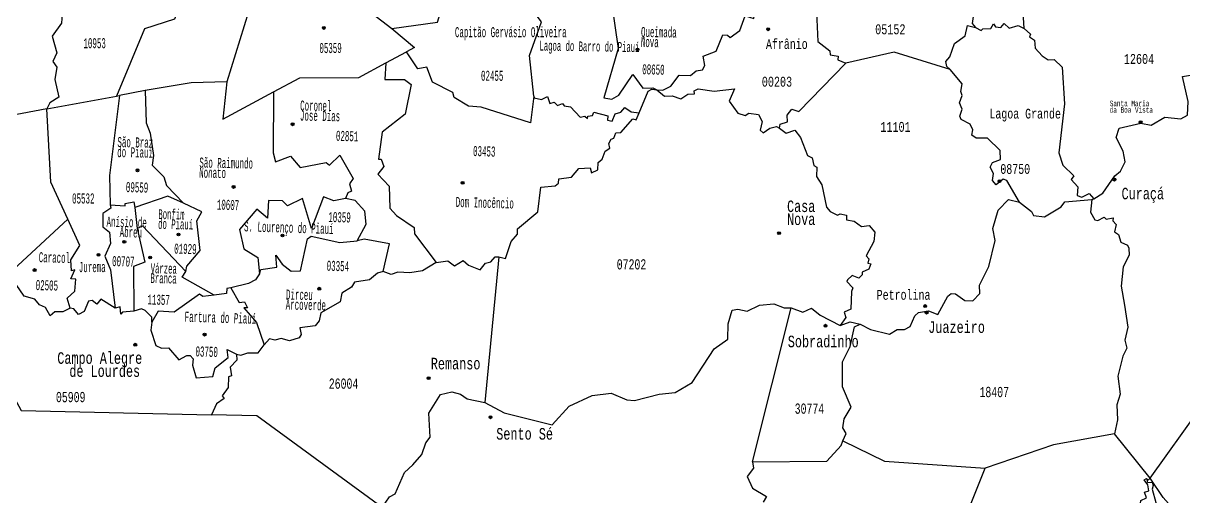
# Model space of a CAD drawing. Header units: millimetres. Extents: x 9851 to 10267, y 23387 to 23778.
# Drawn here: x 10157.09 to 10193.87, y 23624.81 to 23639.84 of the extents above; entities that cross this region are included whole.
import ezdxf
from ezdxf.enums import TextEntityAlignment as Align

# ---------------------------------------------------------------- set-up
doc = ezdxf.new("R2010")
doc.units = ezdxf.units.MM
doc.layers.add('3', color=7, linetype='Continuous')
doc.styles.add('MONOTXT', font='MONOTXT', dxfattribs={"height": 0.2})

# ---------------------------------------------------------------- blocks, each defined once
blk = doc.blocks.new('SEDE')
at = {"layer": '3', "color": 7, "linetype": 'Continuous'}
blk.add_circle((0, 0), 0.00451, dxfattribs=at)

msp = doc.modelspace()

# ---------------------------------------------------------------- linework, layer by layer
at = {"color": 7, "linetype": 'Continuous'}
for p, q in [((10164.701, 23641.761), (10163.542, 23637.979)), ((10168.58, 23638.574), (10169.236, 23638.924)), ((10157.842, 23637.119), (10160.042, 23637.524)), ((10160.042, 23637.524), (10160.145, 23637.543)), ((10160.953, 23637.7), (10160.145, 23637.543)), ((10157.842, 23637.119), (10153.165, 23636.248)), ((10190.963, 23634.247), (10191.026, 23634.263)), ((10160.622, 23633.992), (10160.702, 23633.325)), ((10158.5, 23633.616), (10156.63, 23631.885)), ((10172.159, 23632.421), (10171.722, 23627.809)), ((10180.206, 23625.918), (10181.427, 23630.806)), ((10192.803, 23625.403), (10191.674, 23626.812))]:
    msp.add_line(p, q, dxfattribs=at)
for points in [[(10161.707, 23642.097), (10161.637, 23642.179), (10161.378, 23642.114), (10161.269, 23642.287), (10161.102, 23642.249), (10160.973, 23642.649), (10160.8, 23642.843), (10160.635, 23642.744), (10160.288, 23642.297), (10159.887, 23642.152), (10159.678, 23642.182), (10159.534, 23641.977), (10159.22, 23641.832), (10158.532, 23641.258), (10158.389, 23641.031), (10158.307, 23639.841), (10158.003, 23639.423), (10158.153, 23638.898), (10158.027, 23638.622), (10158.152, 23638.445), (10158.092, 23638.05), (10158.218, 23637.493), (10157.928, 23637.308), (10157.842, 23637.119)], [(10161.707, 23642.097), (10161.809, 23641.912), (10161.87, 23641.545), (10162.023, 23641.392), (10161.933, 23641.185), (10162.007, 23641.074), (10161.934, 23640.83), (10162.094, 23640.527), (10161.88, 23639.962), (10160.936, 23639.66), (10160.042, 23637.524)], [(10164.982, 23641.699), (10167.5, 23640.895), (10167.823, 23640.399), (10168.775, 23639.666)], [(10168.775, 23639.666), (10170.219, 23639.868), (10170.645, 23641.282), (10171.141, 23640.931)], [(10175.549, 23641.176), (10175.728, 23640.567), (10175.951, 23639.036), (10175.492, 23637.47), (10175.741, 23637.431), (10175.965, 23637.555), (10176.411, 23638.207), (10176.731, 23637.771), (10177.05, 23637.781), (10177.172, 23637.722)], [(10182.048, 23641.218), (10182.217, 23640.419), (10182.277, 23639.252), (10182.65, 23638.954), (10182.663, 23638.835), (10182.92, 23638.792), (10182.912, 23638.672), (10183.166, 23638.568)], [(10188.815, 23639.669), (10188.786, 23640.186), (10188.931, 23640.574), (10189.038, 23640.569), (10189.148, 23640.73), (10189.225, 23640.727), (10189.406, 23641.2), (10189.697, 23641.316)], [(10173.273, 23637.523), (10173.132, 23638.808), (10173.519, 23639.877), (10173.003, 23640.565), (10173.315, 23640.765)], [(10186.403, 23640.88), (10186.526, 23640.759), (10186.782, 23640.711), (10186.802, 23640.637), (10186.893, 23640.676), (10186.994, 23640.512), (10187.088, 23640.485), (10187.206, 23640.123), (10187.164, 23639.829), (10187.27, 23639.7)], [(10177.172, 23637.722), (10177.365, 23637.709), (10177.613, 23637.836), (10177.883, 23638.189), (10178.243, 23638.181), (10178.418, 23638.321), (10178.62, 23638.355), (10178.692, 23638.49), (10178.636, 23638.786), (10179.052, 23638.946), (10179.268, 23639.466), (10179.41, 23639.461), (10179.491, 23639.381), (10179.798, 23639.609), (10179.972, 23640.069), (10180.244, 23639.989), (10180.284, 23640.306)], [(10168.775, 23639.666), (10169.492, 23639.061), (10169.236, 23638.924)], [(10186.465, 23638.371), (10186.362, 23638.465), (10186.328, 23638.618), (10186.456, 23638.767), (10186.608, 23639.189), (10186.949, 23639.433), (10187.02, 23639.76), (10187.27, 23639.7)], [(10187.27, 23639.7), (10187.455, 23639.601), (10187.504, 23639.659), (10187.758, 23639.669), (10187.837, 23639.815), (10187.901, 23639.725), (10188.071, 23639.698), (10188.177, 23639.827), (10188.338, 23639.682), (10188.627, 23639.76), (10188.815, 23639.669)], [(10188.815, 23639.669), (10189.014, 23639.493), (10188.987, 23639.404), (10189.144, 23639.297), (10189.162, 23639.042), (10189.388, 23638.796), (10189.574, 23638.676), (10189.762, 23638.688), (10190.022, 23638.438), (10190.09, 23637.279), (10189.909, 23635.726), (10190.04, 23635.333), (10190.388, 23634.999), (10190.3, 23634.88), (10190.514, 23634.647), (10190.489, 23634.367), (10190.64, 23634.314), (10190.875, 23634.436), (10191.026, 23634.263)], [(10173.273, 23637.523), (10173.164, 23636.676), (10171.602, 23637.176), (10171.2, 23637.202), (10170.752, 23637.476), (10170.704, 23637.642), (10170.061, 23637.961), (10169.882, 23638.442), (10169.597, 23638.391), (10169.236, 23638.924)], [(10186.465, 23638.371), (10184.693, 23638.922), (10183.166, 23638.568)], [(10165.023, 23637.656), (10165.859, 23638.101), (10167.724, 23638.118), (10168.58, 23638.574)], [(10168.58, 23638.574), (10168.549, 23638.048), (10169.17, 23638.054), (10169.39, 23637.895), (10169.198, 23636.948), (10168.47, 23636.376), (10168.354, 23635.522), (10168.432, 23635.52), (10168.519, 23635.289), (10168.324, 23635.046), (10168.684, 23634.668), (10168.706, 23633.966), (10168.923, 23633.737), (10169.485, 23633.352), (10169.49, 23633.157), (10170.173, 23632.249)], [(10181.064, 23636.506), (10181.078, 23636.629), (10181.314, 23636.708), (10181.305, 23636.915), (10181.45, 23637.108), (10181.67, 23637.034), (10183.166, 23638.568)], [(10188.667, 23634.158), (10188.266, 23634.845), (10188.147, 23634.888), (10187.928, 23634.711), (10187.808, 23634.843), (10187.843, 23635.071), (10187.74, 23635.27), (10187.811, 23635.415), (10188.065, 23635.511), (10188.049, 23635.798), (10187.657, 23636.194), (10187.296, 23636.187), (10187.16, 23636.282), (10187.188, 23636.451), (10187.105, 23636.638), (10186.815, 23636.778), (10186.771, 23636.883), (10186.847, 23637.112), (10186.761, 23637.305), (10186.852, 23637.545), (10186.804, 23637.668), (10186.844, 23637.917), (10186.465, 23638.371)], [(10191.026, 23634.263), (10191.306, 23634.44), (10191.69, 23634.998), (10191.866, 23635.14), (10192.011, 23635.435), (10191.955, 23635.78), (10191.726, 23636.215), (10191.823, 23636.508), (10192.51, 23636.667), (10192.844, 23636.606), (10193.274, 23636.858), (10193.777, 23636.8), (10193.992, 23636.916), (10194.01, 23637.356), (10193.828, 23638.147), (10194.212, 23638.207)], [(10163.542, 23637.979), (10162.414, 23637.949), (10160.953, 23637.7)], [(10163.542, 23637.979), (10163.419, 23636.789), (10165.023, 23637.656)], [(10160.145, 23637.543), (10159.825, 23635.006), (10159.845, 23634.078)], [(10160.953, 23637.7), (10160.989, 23636.672), (10161.112, 23636.353), (10161.222, 23635.644), (10161.181, 23635.335), (10161.542, 23634.958), (10161.629, 23634.685), (10162.17, 23634.125)], [(10165.023, 23637.656), (10165.008, 23635.719), (10165.086, 23635.437), (10165.558, 23635.623), (10165.862, 23635.257), (10166.686, 23635.416), (10166.792, 23635.329), (10167.124, 23635.653), (10167.544, 23634.907), (10167.431, 23634.736), (10167.493, 23634.507), (10167.383, 23634.452), (10167.306, 23634.273)], [(10173.273, 23637.523), (10173.287, 23637.466), (10173.517, 23637.42), (10173.711, 23637.515), (10173.785, 23637.292), (10173.92, 23637.336), (10174.018, 23637.229), (10174.179, 23637.294), (10174.23, 23637.21), (10174.44, 23637.187), (10174.741, 23636.855), (10174.888, 23636.885), (10174.975, 23636.809), (10174.982, 23636.889), (10175.131, 23636.913), (10175.18, 23637.019), (10175.617, 23636.897), (10175.611, 23636.758), (10175.76, 23636.732), (10175.85, 23636.959), (10176.032, 23637.018), (10176.153, 23637.16), (10176.354, 23637.02), (10176.615, 23636.995)], [(10176.615, 23636.995), (10176.901, 23637.681), (10177.011, 23637.743), (10177.172, 23637.722)], [(10177.172, 23637.722), (10177.412, 23637.52), (10177.657, 23637.535), (10177.937, 23637.435), (10178.15, 23637.59), (10178.37, 23637.599), (10178.357, 23637.688), (10178.486, 23637.75), (10178.992, 23637.685), (10179.629, 23637.757), (10179.466, 23637.363), (10179.738, 23636.977), (10179.97, 23636.909), (10180.089, 23636.986), (10180.394, 23636.938), (10180.506, 23636.72), (10180.443, 23636.447), (10180.544, 23636.361), (10180.752, 23636.509), (10180.965, 23636.563), (10181.064, 23636.506)], [(10158.5, 23633.616), (10157.965, 23634.79), (10157.842, 23637.119)], [(10172.159, 23632.421), (10172.376, 23632.374), (10172.557, 23632.907), (10172.755, 23633.145), (10172.755, 23633.317), (10173.404, 23633.85), (10173.491, 23634.633), (10173.951, 23634.674), (10174.057, 23634.762), (10174.062, 23634.896), (10174.47, 23634.949), (10174.704, 23635.226), (10175.056, 23635.247), (10175.103, 23635.094), (10175.298, 23635.18), (10175.307, 23635.417), (10175.442, 23635.52), (10175.539, 23635.778), (10175.682, 23635.872), (10175.645, 23636.021), (10175.728, 23636.156), (10175.81, 23636.186), (10175.877, 23636.358), (10176.034, 23636.366), (10176.409, 23636.806), (10176.513, 23636.771), (10176.615, 23636.995)], [(10181.064, 23636.506), (10181.272, 23636.348), (10181.542, 23636.443), (10181.725, 23636.211), (10181.944, 23635.641), (10182.093, 23635.563), (10182.143, 23635.317), (10182.24, 23635.272), (10182.236, 23634.971), (10182.406, 23634.71), (10182.546, 23633.998), (10182.667, 23633.86), (10182.895, 23633.745), (10182.983, 23633.79), (10183.188, 23633.747), (10183.185, 23633.598), (10183.43, 23633.557), (10183.657, 23633.388), (10183.905, 23633.421), (10184.083, 23633.206), (10184.049, 23632.91), (10183.811, 23632.462), (10183.891, 23632.361), (10183.863, 23632.227), (10183.955, 23632.205), (10183.896, 23632.032), (10183.68, 23631.943), (10183.683, 23631.851), (10183.572, 23631.746), (10183.362, 23631.831), (10183.218, 23631.695), (10183.192, 23631.647), (10183.379, 23631.443), (10183.342, 23631.329), (10183.325, 23630.767), (10183.106, 23630.665), (10183.16, 23630.506), (10182.987, 23630.252)], [(10159.845, 23634.078), (10160.323, 23634.038), (10160.323, 23634.116), (10160.6, 23634.168), (10160.622, 23633.992)], [(10162.17, 23634.125), (10161.677, 23634.346), (10160.622, 23633.992)], [(10162.242, 23631.962), (10162.276, 23632.134), (10162.699, 23632.626), (10162.589, 23633.564), (10162.75, 23633.853), (10162.17, 23634.125)], [(10167.306, 23634.273), (10166.934, 23634.201), (10166.607, 23634.328), (10166.227, 23633.325), (10165.942, 23634.271), (10165.461, 23634.042), (10165.312, 23634.204), (10164.863, 23634.217), (10164.83, 23633.656), (10164.497, 23633.932), (10163.948, 23633.293), (10164.083, 23632.677), (10164.522, 23632.4), (10164.582, 23631.891)], [(10167.675, 23632.931), (10167.962, 23633.461), (10167.915, 23633.875), (10167.615, 23634.217), (10167.306, 23634.273)], [(10183.621, 23630.29), (10183.943, 23630.125), (10184.549, 23629.972), (10184.787, 23630.117), (10185.018, 23630.124), (10185.199, 23630.218), (10185.348, 23630.556), (10185.465, 23630.658), (10185.784, 23630.711), (10186.078, 23630.591), (10186.397, 23631.175), (10186.503, 23631.257), (10186.639, 23631.255), (10186.934, 23631.042), (10187.192, 23631.027), (10187.405, 23631.258), (10187.394, 23631.523), (10187.689, 23632.117), (10187.894, 23632.941), (10187.822, 23633.328), (10187.989, 23633.906), (10188.322, 23634.241), (10188.667, 23634.158)], [(10188.667, 23634.158), (10189.045, 23633.862), (10189.106, 23633.732), (10189.457, 23633.694), (10189.982, 23634.015), (10190.1, 23634.166), (10190.963, 23634.247)], [(10190.963, 23634.247), (10190.915, 23633.84), (10191.055, 23633.599), (10191.154, 23633.575), (10191.353, 23633.687), (10191.411, 23633.617), (10191.633, 23633.662), (10191.626, 23633.569), (10191.735, 23633.448), (10191.675, 23633.22), (10191.805, 23633.133), (10191.873, 23632.89), (10192.089, 23632.796), (10192.136, 23632.705), (10192.141, 23632.483), (10191.955, 23632.106), (10191.887, 23631.491), (10191.993, 23630.891), (10192.105, 23630.192), (10192.002, 23629.781), (10192.069, 23629.526), (10191.937, 23629.271), (10191.788, 23628.643), (10191.852, 23628.07), (10191.746, 23627.731), (10191.776, 23627.257), (10191.674, 23626.812)], [(10159.845, 23634.078), (10159.867, 23633.97), (10159.61, 23633.803), (10159.617, 23633.375), (10159.824, 23633.207), (10159.853, 23632.849), (10159.677, 23632.443), (10159.858, 23632.01), (10160.003, 23630.796)], [(10158.577, 23630.794), (10158.482, 23631.112), (10158.727, 23631.334), (10158.756, 23631.721), (10158.595, 23631.724), (10158.721, 23632.013), (10158.617, 23631.976), (10158.596, 23632.331), (10158.881, 23632.781), (10158.5, 23633.616)], [(10160.702, 23633.325), (10160.875, 23633.411), (10162.242, 23631.962)], [(10160.702, 23633.325), (10160.944, 23632.252), (10160.587, 23632.118), (10160.598, 23630.697)], [(10164.582, 23631.891), (10164.619, 23632.025), (10165.131, 23632.094), (10165.098, 23632.476), (10165.294, 23632.193), (10165.585, 23631.971), (10165.873, 23631.985), (10166.102, 23633), (10166.221, 23633.082), (10167.12, 23632.88), (10167.675, 23632.931)], [(10168.495, 23631.962), (10168.701, 23632.841), (10167.897, 23632.984), (10167.675, 23632.931)], [(10170.173, 23632.249), (10170.548, 23632.299), (10170.757, 23632.137), (10171.033, 23632.31), (10171.201, 23632.16), (10171.577, 23632.012), (10171.739, 23632.223), (10171.907, 23632.262), (10172.051, 23632.423), (10172.159, 23632.421)], [(10163.145, 23631.213), (10162.123, 23631.776), (10162.242, 23631.962)], [(10168.495, 23631.962), (10168.319, 23631.908), (10168.067, 23631.692), (10167.587, 23631.626), (10167.497, 23631.463), (10167.185, 23631.271), (10167.134, 23630.995), (10166.519, 23630.653), (10166.47, 23630.39), (10166.347, 23630.232), (10165.859, 23630.172), (10165.896, 23629.959), (10165.835, 23629.854), (10165.528, 23629.766), (10165.264, 23629.838), (10165.064, 23629.779), (10164.891, 23629.829), (10164.729, 23629.63)], [(10170.173, 23632.249), (10169.743, 23631.981), (10169.339, 23631.915), (10168.961, 23631.944), (10168.747, 23631.868), (10168.495, 23631.962)], [(10155.318, 23631.714), (10155.324, 23630.016), (10155.825, 23629.765), (10157.024, 23627.549), (10163.052, 23627.418)], [(10158.577, 23630.794), (10158.34, 23630.679), (10158.089, 23630.678), (10157.947, 23630.556), (10157.795, 23630.823), (10157.606, 23630.903), (10157.46, 23631.079), (10157.122, 23631.173), (10156.63, 23631.885)], [(10164.582, 23631.891), (10164.453, 23631.693), (10164.228, 23631.577), (10163.674, 23631.447)], [(10163.145, 23631.213), (10162.779, 23631.163), (10162.676, 23631.246), (10161.873, 23630.67), (10161.365, 23630.701), (10161.168, 23630.35)], [(10163.674, 23631.447), (10163.539, 23631.424), (10163.534, 23631.264), (10163.145, 23631.213)], [(10163.674, 23631.447), (10163.937, 23630.978), (10164.102, 23631), (10164.194, 23630.811), (10164.084, 23630.806), (10164.486, 23630.345), (10164.729, 23629.63)], [(10160.003, 23630.796), (10159.552, 23631.082), (10159.427, 23630.924), (10159.272, 23631.038), (10159.158, 23631.023), (10159.02, 23630.688), (10158.839, 23630.592), (10158.691, 23630.776), (10158.577, 23630.794)], [(10160.598, 23630.697), (10160.234, 23630.667), (10160.187, 23630.605), (10160.158, 23630.836), (10160.003, 23630.796)], [(10171.722, 23627.809), (10172.333, 23627.48), (10173.858, 23627.095), (10174.393, 23627.684), (10175.121, 23628.024), (10175.722, 23628.104), (10176.219, 23627.888), (10176.462, 23627.869), (10177.247, 23628.073), (10177.753, 23628.117), (10178.289, 23628.44), (10178.985, 23629.503), (10179.417, 23629.813), (10179.429, 23630.303), (10179.559, 23630.731), (10179.734, 23630.77), (10180.033, 23630.707), (10180.43, 23630.888), (10180.883, 23630.931), (10181.205, 23630.809), (10181.427, 23630.806)], [(10161.168, 23630.35), (10161.169, 23630.514), (10160.955, 23630.719), (10160.835, 23630.774), (10160.598, 23630.697)], [(10181.427, 23630.806), (10181.802, 23630.675), (10182.069, 23630.8), (10182.349, 23630.57), (10182.987, 23630.252)], [(10161.168, 23630.35), (10161.134, 23630.1), (10161.294, 23629.613), (10161.472, 23629.524), (10161.698, 23629.54), (10162.023, 23629.158), (10162.277, 23629.3), (10162.385, 23629.293), (10162.474, 23629.192), (10162.458, 23628.984), (10162.576, 23628.583), (10163.104, 23628.629), (10163.178, 23628.904), (10163.587, 23629.234), (10163.557, 23629.49), (10163.845, 23629.341)], [(10182.987, 23630.252), (10183.303, 23630.363), (10183.621, 23630.29)], [(10183.063, 23626.584), (10183.177, 23626.819), (10183.068, 23626.997), (10183.11, 23627.292), (10183.336, 23627.66), (10183.053, 23628.299), (10183.053, 23629.099), (10183.303, 23629.576), (10183.437, 23630.205), (10183.621, 23630.29)], [(10163.845, 23629.341), (10163.865, 23629.144), (10163.653, 23628.929), (10163.687, 23628.649), (10163.592, 23628.617), (10163.584, 23628.279), (10163.393, 23628.013), (10163.455, 23627.936), (10163.213, 23627.761), (10163.052, 23627.418)], [(10163.845, 23629.341), (10163.99, 23629.305), (10164.21, 23629.383), (10164.539, 23629.383), (10164.729, 23629.63)], [(10192.803, 23625.403), (10194.385, 23627.602), (10197.604, 23628.768)], [(10168.47, 23624.474), (10168.699, 23624.811), (10168.88, 23624.912), (10169.175, 23625.581), (10169.437, 23625.826), (10169.726, 23626.152), (10169.849, 23626.525), (10169.988, 23626.705), (10169.94, 23627.463), (10170.311, 23628.063), (10170.67, 23628.14), (10170.945, 23628.066), (10171.164, 23627.916), (10171.722, 23627.809)], [(10168.47, 23624.474), (10164.491, 23627.386), (10163.052, 23627.418)], [(10191.674, 23626.812), (10189.744, 23626.461), (10187.582, 23625.725)], [(10180.206, 23625.918), (10182.559, 23625.949), (10183.018, 23626.442), (10183.063, 23626.584)], [(10183.063, 23626.584), (10184.392, 23625.946), (10187.582, 23625.725)], [(10180.206, 23625.918), (10180.239, 23625.719), (10180.031, 23625.46), (10180.202, 23625.085), (10180.65, 23624.826), (10180.537, 23624.644)], [(10188.318, 23621.169), (10188.283, 23621.282), (10188.397, 23621.4), (10188.475, 23621.714), (10188.338, 23622.126), (10187.918, 23622.414), (10187.639, 23622.298), (10187.397, 23622.52), (10187.347, 23622.461), (10187.083, 23622.459), (10186.811, 23622.65), (10186.716, 23622.874), (10186.97, 23623.126), (10186.82, 23623.292), (10186.906, 23623.473), (10186.625, 23623.785), (10186.811, 23624.091), (10186.94, 23624.134), (10187.582, 23625.725)], [(10189.97, 23622.121), (10190.901, 23623.05), (10191.372, 23623.412), (10191.597, 23623.282), (10191.879, 23623.385), (10192.154, 23623.198), (10192.243, 23622.954), (10192.305, 23622.963), (10192.449, 23623.33), (10192.451, 23623.644), (10192.525, 23623.803), (10192.515, 23623.909), (10192.375, 23623.987), (10192.329, 23624.319), (10192.478, 23624.385), (10192.515, 23624.7), (10192.692, 23624.781), (10192.626, 23624.963), (10192.767, 23625.001), (10192.735, 23625.198), (10192.621, 23625.349), (10192.694, 23625.399)], [(10192.694, 23625.399), (10192.739, 23625.343), (10192.803, 23625.403)], [(10192.694, 23625.399), (10192.719, 23625.271), (10192.867, 23625.28), (10192.9, 23625.176), (10192.872, 23625.051), (10192.983, 23624.632), (10192.942, 23624.369), (10193.003, 23624.215), (10193.008, 23623.484), (10193.156, 23622.804), (10193.169, 23622.274), (10193.338, 23621.641), (10193.395, 23620.815)], [(10198.135, 23622.306), (10196.408, 23623.477), (10194.497, 23623.833), (10193.717, 23624.235), (10193.216, 23624.793), (10192.803, 23625.403)]]:
    msp.add_lwpolyline(points, dxfattribs=at)
for p in [(10166.616, 23639.685), (10180.702, 23639.643), (10176.558, 23638.999), (10192.505, 23636.699), (10165.627, 23636.63), (10160.711, 23635.169), (10191.672, 23634.874), (10163.758, 23634.641), (10171.016, 23634.771), (10188.033, 23634.824), (10162.01, 23633.135), (10165.305, 23633.102), (10181.044, 23633.174), (10160.294, 23632.899), (10159.474, 23632.488), (10161.113, 23632.405), (10157.452, 23632.007), (10166.474, 23631.413), (10185.677, 23630.863), (10185.722, 23630.657), (10182.519, 23630.241), (10162.838, 23629.957), (10160.641, 23629.638), (10169.938, 23628.577), (10171.899, 23627.335)]:
    msp.add_point(p, dxfattribs=at)

# ---------------------------------------------------------------- block references
for p, xscale, yscale, zscale, rotation in [((10166.616, 23639.685), 10.00001504985017, 10.00001504985017, 10, 1.009372937746124), ((10180.702, 23639.643), 9.99997753436206, 9.99997753436206, 10, 1.071018914415844), ((10176.558, 23638.999), 10, 10, 10, 1.064078217684216), ((10192.505, 23636.699), 10, 10, 10, 1.159879320883732), ((10165.627, 23636.63), 9.999978759192098, 9.999978759192098, 10, 1.042465761224259), ((10160.711, 23635.169), 9.999988250887917, 9.999988250887917, 10, 1.03072342871146), ((10188.033, 23634.824), 10, 10, 10, 1.174555966231225), ((10191.672, 23634.874), 10, 10, 10, 1.187632111627864), ((10163.758, 23634.641), 10.00001967452221, 10.00001967452221, 10, 1.055270242903544), ((10171.016, 23634.771), 10.00001108079455, 10.00001108079455, 10, 1.095298862873189), ((10162.01, 23633.135), 10, 10, 10, 1.061677387817152), ((10165.305, 23633.102), 10.00001692194542, 10.00001692194542, 10, 1.083023008935812), ((10181.044, 23633.174), 9.999985673944082, 9.999985673944082, 10, 1.168954236378756), ((10160.294, 23632.899), 10.00001282061761, 10.00001282061761, 10, 1.053136169909906), ((10159.474, 23632.488), 9.999999999999998, 9.999999999999998, 9.999999999999998, 1.052069132316823), ((10161.113, 23632.405), 10, 10, 10, 1.064078217684216), ((10157.452, 23632.007), 9.999981301768324, 9.999981301768324, 10, 1.04326604439348), ((10166.474, 23631.413), 10.00001471060266, 10.00001471060266, 10, 1.110242275358228), ((10185.677, 23630.863), 10, 10, 10, 1.226060300765168), ((10185.722, 23630.657), 10.00001968330426, 10.00001968330426, 10, 1.229261218074176), ((10182.519, 23630.241), 9.999981878350066, 9.999981878350066, 10, 1.219124953696659), ((10162.838, 23629.957), 9.999989531878562, 9.999989531878562, 10, 1.102773137908093), ((10160.641, 23629.638), 10, 10, 10, 1.090764009586508), ((10169.938, 23628.577), 9.999979029376766, 9.999979029376766, 10, 1.167086988122525), ((10171.899, 23627.335), 9.999987672246558, 9.999987672246558, 10, 1.19537332583543)]:
    msp.add_blockref('SEDE', p, dxfattribs=dict(at, xscale=xscale, yscale=yscale, zscale=zscale, rotation=rotation))

# ---------------------------------------------------------------- texts
at = {"color": 7, "linetype": 'Continuous', "style": 'MONOTXT'}
for s, height, width, p in [('Capit%%227o Gerv%%225sio Oliveira', 0.31788, 0.514283, (10170.773, 23639.71)), ('05359', 0.3179, 0.51429, (10166.477, 23639.207))]:
    msp.add_text(s, height=height, dxfattribs=dict(at, width=width)).set_placement(p, align=Align.TOP_LEFT)
for s, height, rotation, width, p in [('Queimada ', 0.3175, 359.0287, 0.514282, (10176.674, 23639.718)), ('10953', 0.3179, 360, 0.514282, (10159, 23639.36)), ('Lagoa do Barro do Piau%%237', 0.30937, 359.0793, 0.514285, (10173.456, 23639.279)), ('Nova', 0.3175, 359.0287, 0.514282, (10176.669, 23639.4)), ('08650', 0.318, 358.3957, 0.514287, (10176.715, 23638.535)), ('02455', 0.318, 0, 0.514287, (10171.599, 23638.327)), ('Coronel ', 0.3177, 358.9007, 0.514282, (10165.871, 23637.384)), ('Jos%%233 Dias', 0.3177, 358.9007, 0.514282, (10165.865, 23637.066)), ('Lagoa Grande', 0.309, 360, 0.705879, (10187.713, 23637.122)), ('Santa Maria ', 0.18156, 359.993, 0.6, (10191.526, 23637.381)), ('da Boa Vista', 0.18156, 359.993, 0.6, (10191.526, 23637.177)), ('02851', 0.3182, 358.3453, 0.514283, (10167.007, 23636.425)), ('S%%227o Braz ', 0.31778, 358.8615, 0.514283, (10160.08, 23636.226)), ('do Piau%%237', 0.31778, 358.8615, 0.514283, (10160.073, 23635.908)), ('S%%227o Raimundo ', 0.31802, 358.8767, 0.514281, (10162.677, 23635.575)), ('03453', 0.3182, 358.3577, 0.514286, (10171.353, 23635.941)), ('Nonato', 0.318, 358.8767, 0.514281, (10162.671, 23635.257)), ('09559', 0.3183, 358.3443, 0.514286, (10160.349, 23634.798)), ('Cura%%231%%225', 0.36719, 360, 0.705886, (10191.902, 23634.616)), ('05532', 0.3183, 0, 0.514285, (10158.639, 23634.435)), ('10607', 0.3184, 358.3079, 0.514284, (10163.232, 23634.242)), ('Dom Inoc%%234ncio', 0.31834, 358.3295, 0.514288, (10170.803, 23634.327)), ('Bonfim', 0.3108, 358.7999, 0.514288, (10161.376, 23633.936)), ('10359', 0.3184, 358.2842, 0.514291, (10166.767, 23633.851)), ('An%%237sio de ', 0.31802, 358.4178, 0.514285, (10159.737, 23633.702)), ('   Abreu', 0.318, 358.4178, 0.514285, (10159.728, 23633.384)), ('do Piau%%237', 0.31076, 358.7999, 0.514288, (10161.37, 23633.625)), ('S. Louren%%231o do Piau%%237', 0.31841, 358.2939, 0.51429, (10164.096, 23633.552)), ('01929', 0.3185, 358.2813, 0.514282, (10161.881, 23632.847)), ('Caracol', 0.3185, 358.272, 0.51429, (10157.587, 23632.575)), ('00707', 0.3185, 358.3309, 0.51429, (10159.913, 23632.45)), ('03354', 0.3185, 358.2742, 0.514285, (10166.713, 23632.303)), ('Jurema', 0.3185, 360, 0.514289, (10158.853, 23632.259)), ('V%%225rzea ', 0.31079, 358.7116, 0.514287, (10161.133, 23632.218)), ('02505', 0.3186, 358.3085, 0.514282, (10157.49, 23631.691)), ('Branca', 0.3108, 358.7116, 0.514287, (10161.126, 23631.907)), ('11357', 0.3186, 358.2484, 0.514285, (10161.033, 23631.235)), ('Dirceu ', 0.3182, 358.7608, 0.514281, (10165.421, 23631.39)), ('Arcoverde', 0.3182, 358.7608, 0.514281, (10165.414, 23631.072)), ('Fartura do Piau%%237', 0.31867, 358.2349, 0.514282, (10162.211, 23630.688)), ('Juazeiro', 0.3676, 360, 0.705882, (10185.774, 23630.379)), ('03750', 0.3188, 358.2214, 0.514287, (10162.555, 23629.587)), ('Sento S%%233', 0.36799, 360, 0.705881, (10172.082, 23626.995))]:
    msp.add_text(s, height=height, rotation=rotation, dxfattribs=dict(at, width=width)).set_placement(p, align=Align.TOP_LEFT)
for s, height, rotation, width, p in [('05152', 0.3142, 0, 0.705898, (10184.572, 23639.642)), ('12604', 0.3143, 0, 0.705882, (10192.454, 23638.702)), ('00203', 0.3143, 0, 0.70588, (10180.979, 23637.98)), ('26004', 0.3245, 360, 0.666758, (10167.242, 23628.403)), ('18407', 0.3245, 360, 0.666761, (10187.866, 23628.137)), ('05909', 0.3246, 360, 0.666758, (10158.594, 23627.977))]:
    msp.add_text(s, height=height, rotation=rotation, dxfattribs=dict(at, width=width)).set_placement(p, align=Align.MIDDLE)
for s, height, rotation, width, p in [('Afr%%226nio', 0.30918, 0, 0.705883, (10180.63, 23639.018)), ('08750', 0.3092, 360, 0.705884, (10188.059, 23635.057)), ('Casa ', 0.3656, 0.0042, 0.705883, (10181.3, 23633.846)), ('Nova', 0.3656, 0.0042, 0.705883, (10181.3, 23633.435)), ('Remanso', 0.3678, 0, 0.70588, (10170.008, 23628.855))]:
    msp.add_text(s, height=height, rotation=rotation, dxfattribs=dict(at, width=width)).set_placement(p)
for s, height, width, p in [('11101', 0.3144, 0.705883, (10184.736, 23636.547)), ('07202', 0.3242, 0.666761, (10176.369, 23632.186)), ('30774', 0.3246, 0.666755, (10182.009, 23627.611))]:
    msp.add_text(s, height=height, dxfattribs=dict(at, width=width)).set_placement(p, align=Align.MIDDLE)
at = {"color": 7, "linetype": 'Continuous', "style": 'MONOTXT', "width": 0.705888}
msp.add_text('Petrolina', height=0.3099, rotation=0, dxfattribs=at).set_placement((10185.844, 23631.064), align=Align.RIGHT)
at = {"color": 7, "linetype": 'Continuous', "style": 'MONOTXT', "width": 0.705879}
msp.add_text('Sobradinho', height=0.3677, dxfattribs=at).set_placement((10182.446, 23629.924), align=Align.TOP_CENTER)
at = {"color": 7, "linetype": 'Continuous', "style": 'MONOTXT', "width": 0.705886}
for s, p in [('Campo Alegre ', (10161.085, 23629.398)), ('de Lourdes', (10160.794, 23628.985))]:
    msp.add_text(s, height=0.367, rotation=359.9949, dxfattribs=at).set_placement(p, align=Align.TOP_RIGHT)

doc.saveas('drawing.dxf')
